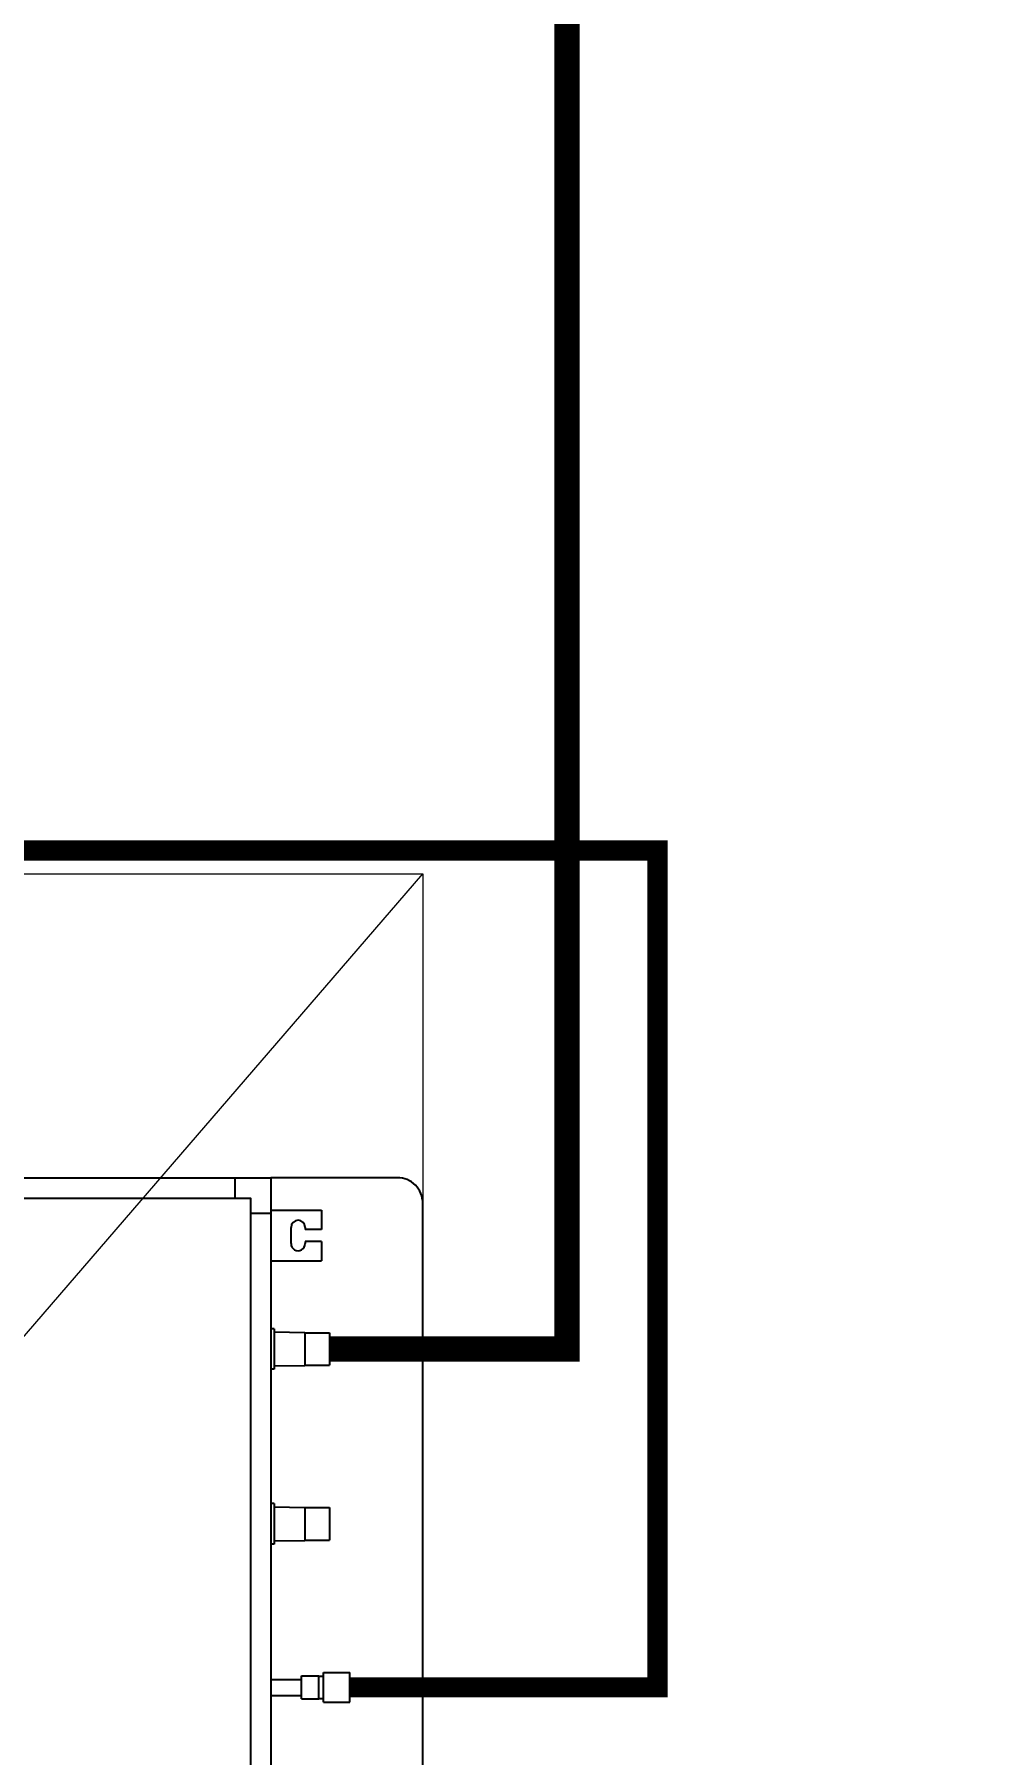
# Model space of a CAD drawing. Header units: millimetres. Extents: x -330573 to 5697, y 22061 to 198972.
# Drawn here: x -84894 to -83966, y 194572 to 196270 of the extents above; entities that cross this region are included whole.
import ezdxf

# ---------------------------------------------------------------- set-up
doc = ezdxf.new("R2010")
doc.units = ezdxf.units.MM
doc.linetypes.add('HIDDEN', pattern=[0.375, 0.25, -0.125])
for name, color, linetype, lineweight in [('VL-AC- DRAIN', 42, 'Continuous', 5), ('VL-AC-EQUIPMENT', 5, 'Continuous', 25), ('VL-AC-EQUIPMENT TEXT', 7, 'Continuous', 25), ('VL-AC-UNIT TRAP DOOR', 40, 'Continuous', 18), ('VL-AC-VRF PIPE', 152, 'Continuous', 30)]:
    doc.layers.add(name, color=color, linetype=linetype, lineweight=lineweight)
doc.styles.add('VOLTAS - ROMAND', font='romand.shx', dxfattribs={"width": 0.85})

# ---------------------------------------------------------------- blocks, each defined once
blk = doc.blocks.new('11.0 TR IDU')
at = {"layer": 'VL-AC-EQUIPMENT'}
for p, q in [((538.5, 962), (538.5, 988)), ((567.5, 988), (538.5, 988)), ((567.5, 962), (567.5, 988)), ((203, 968), (235, 968)), ((203, 943.5), (203, 968)), ((235, 943.5), (235, 968)), ((375.6, 968), (407.6, 968)), ((375.6, 943.5), (375.6, 968)), ((407.6, 943.5), (407.6, 968)), ((82, 910), (82, 960)), ((82, 960), (101, 960)), ((101, 960), (101, 944)), ((113, 960), (113, 944)), ((113, 960), (132, 960)), ((132, 910), (132, 960)), ((567.5, 962), (538.5, 962)), ((541.5, 940.5), (541.5, 957.5)), ((564.5, 957.5), (541.5, 957.5)), ((541.9, 957.5), (541.9, 962)), ((564.1, 957.5), (564.1, 962)), ((564.5, 940.5), (564.5, 957.5)), ((99, 944), (101, 944)), ((113, 944), (115, 944)), ((202.2, 913.5), (202.7, 943.5)), ((202.7, 943.5), (235.2, 943.5)), ((235.8, 913.5), (235.2, 943.5)), ((374.9, 913.5), (375.4, 943.5)), ((375.4, 943.5), (407.9, 943.5)), ((408.4, 913.5), (407.9, 943.5)), ((564.5, 940.5), (541.5, 940.5)), ((545.1, 910), (545.1, 940.5)), ((560.9, 910), (560.9, 940.5)), ((115, 930), (99, 930)), ((85, 890), (85, 910)), ((199, 913.5), (239, 913.5)), ((199, 913.5), (199, 910)), ((239, 913.5), (239, 910)), ((371.6, 913.5), (411.6, 913.5)), ((371.6, 913.5), (371.6, 910)), ((411.6, 913.5), (411.6, 910)), ((70, 875), (50, 875))]:
    blk.add_line(p, q, dxfattribs=at)
at = {"layer": 'VL-AC-EQUIPMENT', "flags": 128}
blk.add_lwpolyline([(830, 910), (830, 1035, 0.414214), (805, 1060), (75, 1060, 0.414214), (50, 1035), (50, 910)], format="xyb", dxfattribs=at)
at = {"layer": 'VL-AC-EQUIPMENT'}
for points in [[(830, -910), (50, -910), (50, 910), (830, 910)], [(810, -890), (70, -890), (70, 890), (810, 890)]]:
    blk.add_lwpolyline(points, close=True, dxfattribs=at)
for centre, start, end in [((99, 937), 90, 270), ((115, 937), 270, 90)]:
    blk.add_arc(centre, 7, start, end, dxfattribs=at)

msp = doc.modelspace()

# ---------------------------------------------------------------- linework, layer by layer
at = {"layer": 'VL-AC- DRAIN', "linetype": 'HIDDEN', "ltscale": 0.5, "const_width": 20}
msp.add_lwpolyline([(-84582.6, 194638), (-84279.2, 194638), (-84279.2, 195464.1), (-85233.6, 195464.1)], dxfattribs=at)
at = {"layer": 'VL-AC-UNIT TRAP DOOR'}
msp.add_lwpolyline([(-86630.6, 195441), (-84510.6, 195441), (-84510.6, 194211), (-86630.6, 194211)], close=True, dxfattribs=at)
msp.add_lwpolyline([(-86630.6, 195441), (-85570.6, 194211), (-84510.6, 195441)], dxfattribs=at)
at = {"layer": 'VL-AC-VRF PIPE', "const_width": 25}
msp.add_lwpolyline([(-84602.6, 194972), (-84368.4, 194972), (-84368.4, 196370.1), (-82796.2, 196370.1), (-82796.2, 197159.4), (-83158.3, 197159.4)], dxfattribs=at)

# ---------------------------------------------------------------- block references
at = {"layer": 'VL-AC-EQUIPMENT', "rotation": 270}
msp.add_blockref('11.0 TR IDU', (-85570.6, 195191), dxfattribs=at)

# ---------------------------------------------------------------- texts
at = {"layer": 'VL-AC-EQUIPMENT TEXT', "insert": (-86488.9, 195966.8, 0), "char_height": 150, "attachment_point": 5, "style": 'VOLTAS - ROMAND', "bg_fill": 2}
msp.add_mtext_dynamic_manual_height_columns('{\\T0.9;\\C7;BAG Filter}', width=3168.792, gutter_width=20, heights=[0], dxfattribs=at)

doc.saveas('drawing.dxf')
